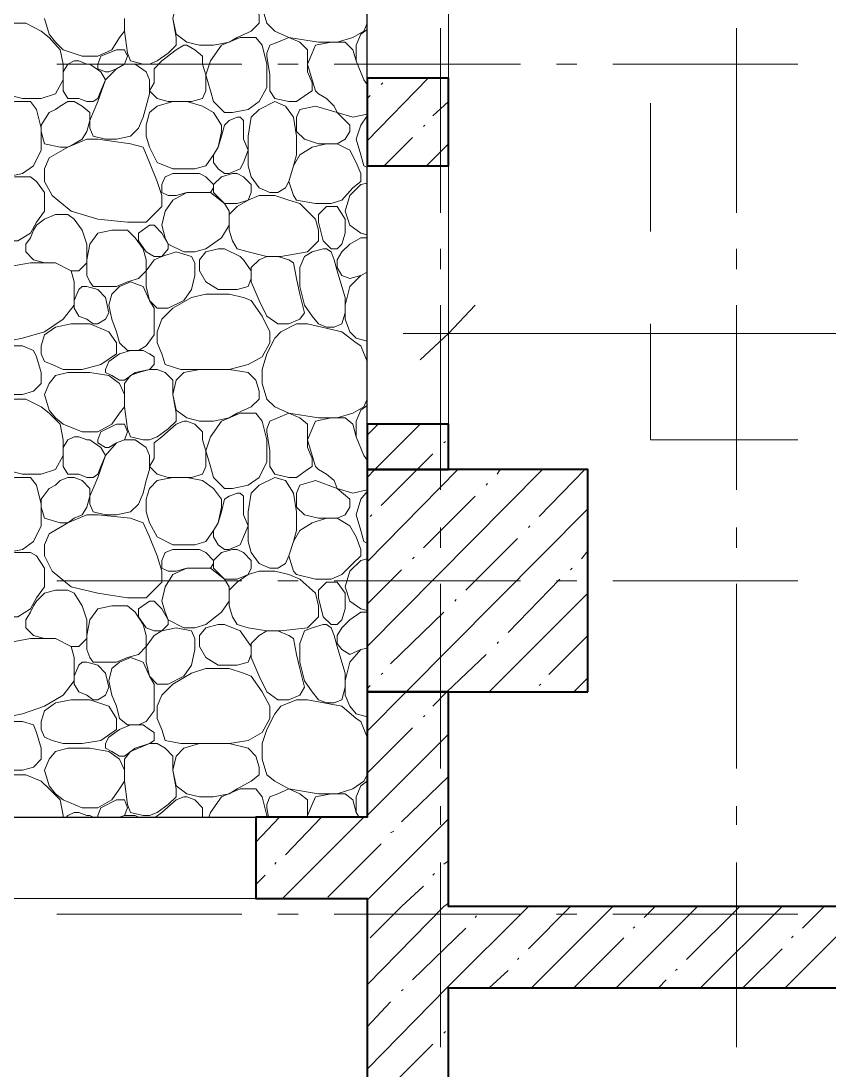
# Model space of a CAD drawing. Header units: millimetres. Extents: x -249154 to 415037, y -45458 to 354837.
# Drawn here: x -188875 to -186689, y 12197 to 15035 of the extents above; entities that cross this region are included whole.
import ezdxf

# ---------------------------------------------------------------- set-up
doc = ezdxf.new("R2010")
doc.units = ezdxf.units.MM

msp = doc.modelspace()

# ---------------------------------------------------------------- linework, layer by layer
at = {"lineweight": 30}
msp.add_lwpolyline([(-189641.5, 12881.3), (-187938.5, 12881.3), (-187938.5, 15579.8), (-189641.5, 15579.8)], close=True, dxfattribs=at)
at = {"lineweight": 9}
for points in [[(-187938.5, 15579.8), (-187718.2, 15579.8), (-187718.2, 14880.8), (-187938.5, 14880.8)], [(-187938.5, 15029.1), (-187947, 15007.9), (-187976.6, 14991), (-188019, 14978.3), (-188069.8, 14978.3), (-188150.3, 14991), (-188188.4, 15007.9), (-188209.6, 15029.1), (-188222.3, 15071.5), (-188222.3, 15109.6), (-188209.6, 15151.9), (-188188.4, 15194.3), (-188171.5, 15211.3), (-188129.1, 15232.4), (-188099.5, 15232.4), (-188006.3, 15211.3), (-187968.2, 15181.6), (-187955.4, 15173.1), (-187938.5, 15130.8)], [(-188311.3, 15109.6), (-188260.5, 15101.1), (-188239.3, 15079.9), (-188230.8, 15050.3), (-188230.8, 15029.1), (-188252, 15007.9), (-188290.1, 14991), (-188311.3, 14978.3), (-188353.7, 14969.8), (-188391.8, 14969.8), (-188425.7, 14978.3), (-188455.3, 14999.4), (-188463.8, 15041.8), (-188455.3, 15079.9), (-188434.1, 15101.1), (-188391.8, 15109.6), (-188332.5, 15109.6)], [(-188811.2, 15041.8), (-188798.5, 14999.4), (-188781.5, 14978.3), (-188760.3, 14957.1), (-188709.5, 14940.1), (-188667.1, 14940.1), (-188629, 14957.1), (-188607.8, 14991), (-188595.1, 15007.9), (-188586.7, 14948.6), (-188578.2, 14927.4), (-188544.3, 14918.9), (-188527.3, 14918.9), (-188506.2, 14927.4), (-188476.5, 14948.6), (-188455.3, 14969.8), (-188455.3, 14978.3), (-188455.3, 14991), (-188463.8, 15041.8)], [(-188595.1, 15007.9), (-188595.1, 15041.8)], [(-187739.4, 14516.5), (-187739.4, 15016.4)], [(-186938.7, 14516.5), (-186938.7, 15016.4)], [(-187938.5, 15012.1), (-187955.4, 14999.4), (-187968.2, 14969.8), (-187968.2, 14927.4), (-187947, 14876.6), (-187938.5, 14863.9)], [(-187968.2, 14927.4), (-187976.6, 14957.1), (-187997.8, 14978.3), (-188035.9, 14978.3), (-188078.3, 14969.8), (-188086.8, 14948.6), (-188099.5, 14918.9), (-188086.8, 14876.6), (-188078.3, 14846.9), (-188069.8, 14838.5), (-188048.6, 14825.7), (-188027.5, 14804.6), (-188019, 14787.6), (-187976.6, 14774.9), (-187938.5, 14783.4)], [(-188777.3, 14918.9), (-188277.4, 14918.9)], [(-188180, 14918.9), (-188124.9, 14918.9)], [(-188027.5, 14918.9), (-187523.3, 14918.9)], [(-187425.9, 14918.9), (-187370.8, 14918.9)], [(-187273.4, 14918.9), (-186773.5, 14918.9)], [(-187938.5, 14711.4), (-187773.3, 14880.8)], [(-187900.4, 14863.9), (-187896.1, 14868.1)], [(-188832.4, 14825.7), (-188870.5, 14825.7)], [(-188340.9, 14694.4), (-188353.7, 14673.2), (-188374.8, 14643.6), (-188404.5, 14635.1), (-188463.8, 14635.1), (-188506.2, 14652.1), (-188527.3, 14694.4), (-188535.8, 14724.1), (-188535.8, 14753.7), (-188527.3, 14787.6), (-188506.2, 14804.6), (-188463.8, 14817.3), (-188425.7, 14817.3), (-188383.3, 14804.6), (-188353.7, 14787.6), (-188332.5, 14753.7), (-188332.5, 14736.8), (-188340.9, 14694.4), (-188332.5, 14724.1), (-188324, 14753.7), (-188311.3, 14766.4), (-188290.1, 14774.9), (-188281.6, 14774.9), (-188273.2, 14766.4), (-188273.2, 14715.6), (-188260.5, 14686), (-188273.2, 14652.1), (-188281.6, 14635.1), (-188311.3, 14622.4), (-188324, 14622.4), (-188340.9, 14635.1), (-188353.7, 14652.1), (-188353.7, 14673.2)], [(-188150.3, 14601.2), (-188158.8, 14584.3), (-188180, 14571.6), (-188201.2, 14571.6), (-188230.8, 14584.3), (-188252, 14613.9), (-188260.5, 14643.6), (-188260.5, 14673.2), (-188260.5, 14724.1), (-188252, 14774.9), (-188230.8, 14796.1), (-188188.4, 14817.3), (-188158.8, 14804.6), (-188137.6, 14774.9), (-188129.1, 14724.1), (-188129.1, 14673.2), (-188137.6, 14643.6)], [(-187938.5, 14825.7), (-187930, 14834.2)], [(-187760.6, 14779.1), (-187718.2, 14817.3)], [(-187171.7, 14813), (-187171.7, 14465.7)], [(-187938.5, 14639.4), (-187947, 14643.6), (-187955.4, 14673.2), (-187968.2, 14715.6), (-187955.4, 14753.7), (-187938.5, 14779.1)], [(-187786, 14749.5), (-187781.8, 14753.7)], [(-188129.1, 14550.4), (-188137.6, 14563.1), (-188150.3, 14601.2), (-188137.6, 14643.6), (-188120.7, 14673.2), (-188086.8, 14694.4), (-188048.6, 14702.9), (-188019, 14702.9), (-187985.1, 14686), (-187968.2, 14652.1), (-187955.4, 14622.4), (-187955.4, 14601.2), (-187976.6, 14584.3), (-188006.3, 14550.4), (-188035.9, 14541.9), (-188078.3, 14541.9), (-188129.1, 14550.4), (-188078.3, 14541.9)], [(-187891.9, 14643.6), (-187815.6, 14719.8)], [(-187777.5, 14643.6), (-187718.2, 14702.9)], [(-188353.7, 14592.8), (-188374.8, 14613.9), (-188391.8, 14622.4), (-188434.1, 14622.4), (-188463.8, 14622.4), (-188485, 14613.9), (-188493.5, 14592.8), (-188493.5, 14571.6), (-188476.5, 14563.1), (-188455.3, 14563.1), (-188425.7, 14571.6), (-188362.1, 14571.6), (-188353.7, 14584.3)], [(-187938.5, 14643.6), (-187718.2, 14643.6), (-187718.2, 13944.6), (-187938.5, 13944.6)], [(-187938.5, 14597), (-187955.4, 14592.8), (-187985.1, 14563.1), (-187997.8, 14520.7), (-187985.1, 14482.6), (-187955.4, 14461.4), (-187938.5, 14457.2)], [(-188696.8, 14368.2), (-188696.8, 14397.9), (-188696.8, 14431.8), (-188709.5, 14469.9), (-188730.7, 14499.6), (-188747.6, 14512.3), (-188781.5, 14512.3), (-188811.2, 14499.6), (-188832.4, 14482.6), (-188840.8, 14469.9), (-188849.3, 14448.7), (-188862, 14431.8), (-188862, 14410.6), (-188840.8, 14389.4), (-188811.2, 14380.9)], [(-188739.2, 14359.8), (-188781.5, 14380.9), (-188849.3, 14380.9), (-188921.3, 14368.2), (-188912.9, 14380.9), (-188900.1, 14397.9), (-188900.1, 14419.1), (-188934, 14440.2), (-188951, 14448.7), (-188972.2, 14448.7), (-189001.8, 14431.8), (-189023, 14410.6), (-189035.7, 14389.4), (-189035.7, 14368.2), (-189023, 14347), (-189001.8, 14338.6), (-188972.2, 14347), (-188921.3, 14368.2)], [(-187938.5, 14448.7), (-187955.4, 14448.7), (-187985.1, 14431.8), (-188006.3, 14410.6), (-188019, 14389.4), (-188019, 14368.2), (-188006.3, 14347), (-187985.1, 14338.6), (-187955.4, 14347), (-187938.5, 14355.5)], [(-187739.4, 14364), (-187739.4, 14419.1)], [(-186938.7, 14364), (-186938.7, 14419.1)], [(-188696.8, 14380.9), (-188718, 14359.8), (-188739.2, 14359.8), (-188730.7, 14330.1), (-188730.7, 14266.6), (-188760.3, 14228.4), (-188811.2, 14194.5), (-188870.5, 14177.6), (-188934, 14164.9), (-188984.9, 14177.6), (-189001.8, 14194.5), (-189014.5, 14228.4), (-189014.5, 14266.6), (-189001.8, 14317.4), (-188972.2, 14347)], [(-188120.7, 14317.4), (-188120.7, 14359.8)], [(-187938.5, 14169.1), (-187968.2, 14177.6), (-187985.1, 14194.5), (-187997.8, 14228.4), (-187997.8, 14266.6), (-187985.1, 14317.4), (-187955.4, 14347)], [(-187718.2, 14300.4), (-187718.2, 14190.3), (-187718.2, 14071.7)], [(-187739.4, 13766.7), (-187739.4, 14266.6)], [(-186938.7, 13766.7), (-186938.7, 14266.6)], [(-187938.5, 14012.4), (-187947, 13991.2), (-187976.6, 13974.2), (-188019, 13961.5), (-188069.8, 13961.5), (-188150.3, 13974.2), (-188188.4, 13991.2), (-188209.6, 14012.4), (-188222.3, 14054.7), (-188222.3, 14092.9), (-188209.6, 14135.2), (-188188.4, 14177.6), (-188171.5, 14194.5), (-188129.1, 14215.7), (-188099.5, 14215.7), (-188006.3, 14194.5), (-187968.2, 14164.9), (-187955.4, 14156.4), (-187938.5, 14114)], [(-187171.7, 14215.7), (-187171.7, 13902.2), (-186773.5, 13902.2)], [(-187841.1, 14190.3), (-180643.5, 14190.3), (-180524.9, 14190.3), (-177800.9, 14190.3), (-177563.7, 14190.3)], [(-188311.3, 14092.9), (-188260.5, 14084.4), (-188239.3, 14063.2), (-188230.8, 14033.6), (-188230.8, 14012.4), (-188252, 13991.2), (-188290.1, 13974.2), (-188311.3, 13961.5), (-188353.7, 13953.1), (-188391.8, 13953.1), (-188425.7, 13961.5), (-188455.3, 13982.7), (-188463.8, 14025.1), (-188455.3, 14063.2), (-188434.1, 14084.4), (-188391.8, 14092.9), (-188332.5, 14092.9)], [(-188595.1, 13991.2), (-188595.1, 14025.1)], [(-187938.5, 13995.4), (-187955.4, 13982.7), (-187968.2, 13953.1), (-187968.2, 13910.7), (-187947, 13859.9), (-187938.5, 13847.2)], [(-187968.2, 13910.7), (-187976.6, 13944.6), (-187997.8, 13961.5), (-188035.9, 13961.5), (-188078.3, 13953.1), (-188086.8, 13931.9), (-188099.5, 13902.2), (-188086.8, 13859.9), (-188078.3, 13830.2), (-188069.8, 13821.7), (-188048.6, 13809), (-188027.5, 13792.1), (-188019, 13770.9), (-187976.6, 13758.2), (-187938.5, 13766.7)], [(-187938.5, 13800.6), (-187917.3, 13821.7), (-187794.5, 13944.6)], [(-187938.5, 13914.9), (-187908.8, 13944.6)], [(-187730.9, 13893.8), (-187726.7, 13898)], [(-187900.4, 13724.3), (-187802.9, 13821.7), (-187760.6, 13864.1)], [(-188832.4, 13809), (-188870.5, 13809)], [(-188340.9, 13677.7), (-188353.7, 13656.5), (-188374.8, 13626.9), (-188404.5, 13618.4), (-188463.8, 13618.4), (-188506.2, 13639.6), (-188527.3, 13677.7), (-188535.8, 13707.4), (-188535.8, 13741.2), (-188527.3, 13770.9), (-188506.2, 13792.1), (-188463.8, 13800.6), (-188425.7, 13800.6), (-188383.3, 13792.1), (-188353.7, 13770.9), (-188332.5, 13741.2), (-188332.5, 13720.1), (-188340.9, 13677.7), (-188332.5, 13707.4), (-188324, 13741.2), (-188311.3, 13749.7), (-188290.1, 13758.2), (-188281.6, 13758.2), (-188273.2, 13749.7), (-188273.2, 13698.9), (-188260.5, 13669.2), (-188273.2, 13639.6), (-188281.6, 13618.4), (-188311.3, 13605.7), (-188324, 13605.7), (-188340.9, 13618.4), (-188353.7, 13639.6), (-188353.7, 13656.5)], [(-188150.3, 13588.7), (-188158.8, 13567.6), (-188180, 13554.8), (-188201.2, 13554.8), (-188230.8, 13567.6), (-188252, 13597.2), (-188260.5, 13626.9), (-188260.5, 13656.5), (-188260.5, 13707.4), (-188252, 13758.2), (-188230.8, 13779.4), (-188188.4, 13800.6), (-188158.8, 13792.1), (-188137.6, 13758.2), (-188129.1, 13707.4), (-188129.1, 13656.5), (-188137.6, 13626.9)], [(-187938.5, 13571.8), (-187692.8, 13821.7)], [(-187938.5, 13343), (-187464, 13821.7)], [(-187586.9, 13809), (-187578.4, 13821.7)], [(-187472.5, 13694.6), (-187349.6, 13821.7)], [(-187616.5, 13779.4), (-187612.3, 13783.6)], [(-187938.5, 13622.6), (-187947, 13626.9), (-187955.4, 13656.5), (-187968.2, 13698.9), (-187955.4, 13741.2), (-187938.5, 13762.4)], [(-187786, 13609.9), (-187646.2, 13749.7)], [(-187938.5, 13114.3), (-187832.6, 13220.2), (-187341.2, 13715.8)], [(-188129.1, 13537.9), (-188137.6, 13546.4), (-188150.3, 13588.7), (-188137.6, 13626.9), (-188120.7, 13656.5), (-188086.8, 13677.7), (-188048.6, 13690.4), (-188019, 13690.4), (-187985.1, 13669.2), (-187968.2, 13639.6), (-187955.4, 13605.7), (-187955.4, 13588.7), (-187976.6, 13567.6), (-188006.3, 13537.9), (-188035.9, 13525.2), (-188078.3, 13525.2), (-188129.1, 13537.9), (-188078.3, 13525.2)], [(-187930, 13694.6), (-187925.8, 13698.9)], [(-187739.4, 13609.9), (-187739.4, 13665)], [(-187502.2, 13665), (-187497.9, 13669.2)], [(-186938.7, 13609.9), (-186938.7, 13665)], [(-187671.6, 13495.5), (-187531.8, 13635.3)], [(-188353.7, 13576), (-188374.8, 13597.2), (-188391.8, 13605.7), (-188434.1, 13605.7), (-188463.8, 13605.7), (-188485, 13597.2), (-188493.5, 13576), (-188493.5, 13554.8), (-188476.5, 13546.4), (-188455.3, 13546.4), (-188425.7, 13554.8), (-188362.1, 13554.8), (-188353.7, 13567.6)], [(-187358.1, 13580.3), (-187341.2, 13601.4)], [(-187938.5, 13580.3), (-187955.4, 13576), (-187985.1, 13546.4), (-187997.8, 13504), (-187985.1, 13465.9), (-187955.4, 13444.7), (-187938.5, 13440.5)], [(-187815.6, 13580.3), (-187811.4, 13584.5)], [(-187938.5, 13457.4), (-187845.3, 13550.6)], [(-187387.8, 13550.6), (-187383.5, 13554.8)], [(-188777.3, 13521), (-188277.4, 13521)], [(-188180, 13521), (-188124.9, 13521)], [(-188027.5, 13521), (-187523.3, 13521)], [(-187739.4, 13012.6), (-187739.4, 13512.5)], [(-187557.2, 13381.2), (-187417.4, 13525.2)], [(-187425.9, 13521), (-187370.8, 13521)], [(-187273.4, 13521), (-186773.5, 13521)], [(-186938.7, 13012.6), (-186938.7, 13512.5)], [(-188696.8, 13351.5), (-188696.8, 13385.4), (-188696.8, 13415), (-188709.5, 13453.2), (-188730.7, 13487.1), (-188747.6, 13495.5), (-188781.5, 13495.5), (-188811.2, 13487.1), (-188832.4, 13465.9), (-188840.8, 13453.2), (-188849.3, 13436.2), (-188862, 13415), (-188862, 13393.9), (-188840.8, 13372.7), (-188811.2, 13364.2)], [(-187608.1, 13220.2), (-187341.2, 13487.1)], [(-187701.3, 13465.9), (-187697, 13470.1)], [(-188739.2, 13343), (-188781.5, 13364.2), (-188849.3, 13364.2), (-188921.3, 13351.5), (-188912.9, 13364.2), (-188900.1, 13385.4), (-188900.1, 13402.3), (-188934, 13423.5), (-188951, 13436.2), (-188972.2, 13436.2), (-189001.8, 13415), (-189023, 13393.9), (-189035.7, 13372.7), (-189035.7, 13351.5), (-189023, 13334.6), (-189001.8, 13321.8), (-188972.2, 13334.6), (-188921.3, 13351.5)], [(-187938.5, 13436.2), (-187955.4, 13436.2), (-187985.1, 13415), (-188006.3, 13393.9), (-188019, 13372.7), (-188019, 13351.5), (-188006.3, 13334.6), (-187985.1, 13321.8), (-187955.4, 13334.6), (-187938.5, 13338.8)], [(-187875, 13296.4), (-187730.9, 13436.2)], [(-187447.1, 13266.8), (-187341.2, 13372.7)], [(-188696.8, 13364.2), (-188718, 13343), (-188739.2, 13343), (-188730.7, 13313.4), (-188730.7, 13249.8), (-188760.3, 13211.7), (-188811.2, 13182), (-188870.5, 13160.9), (-188934, 13148.2), (-188984.9, 13160.9), (-189001.8, 13182), (-189014.5, 13211.7), (-189014.5, 13249.8), (-189001.8, 13300.7), (-188972.2, 13334.6)], [(-188120.7, 13300.7), (-188120.7, 13343)], [(-187586.9, 13351.5), (-187582.6, 13355.7)], [(-187938.5, 13152.4), (-187968.2, 13160.9), (-187985.1, 13182), (-187997.8, 13211.7), (-187997.8, 13249.8), (-187985.1, 13300.7), (-187955.4, 13334.6)], [(-187760.6, 13182), (-187722.4, 13220.2), (-187616.5, 13321.8)], [(-187900.4, 13266.8), (-187896.1, 13271)], [(-187379.3, 13220.2), (-187341.2, 13258.3)], [(-187938.5, 13228.6), (-187930, 13237.1)], [(-187472.5, 13237.1), (-187468.3, 13241.4)], [(-187938.5, 12995.6), (-187947, 12978.7), (-187976.6, 12957.5), (-188019, 12944.8), (-188069.8, 12944.8), (-188150.3, 12957.5), (-188188.4, 12978.7), (-188209.6, 12995.6), (-188222.3, 13038), (-188222.3, 13080.4), (-188209.6, 13118.5), (-188188.4, 13160.9), (-188171.5, 13182), (-188129.1, 13199), (-188099.5, 13199), (-188006.3, 13182), (-187968.2, 13148.2), (-187955.4, 13139.7), (-187938.5, 13097.3)], [(-187786, 13152.4), (-187781.8, 13156.6)], [(-187938.5, 12999.9), (-187815.6, 13122.7)], [(-187938.5, 12885.5), (-187718.2, 13105.8)], [(-188311.3, 13080.4), (-188260.5, 13067.7), (-188239.3, 13046.5), (-188230.8, 13016.8), (-188230.8, 12995.6), (-188252, 12978.7), (-188290.1, 12957.5), (-188311.3, 12944.8), (-188353.7, 12936.3), (-188391.8, 12936.3), (-188425.7, 12944.8), (-188455.3, 12966), (-188463.8, 13008.4), (-188455.3, 13046.5), (-188434.1, 13067.7), (-188391.8, 13080.4), (-188332.5, 13080.4)], [(-188595.1, 12978.7), (-188595.1, 13008.4)], [(-188760.3, 12881.3), (-188760.3, 12885.5), (-188768.8, 12927.9), (-188798.5, 12957.5), (-188819.7, 12978.7), (-188862, 12995.6), (-188912.9, 12995.6), (-188942.5, 12987.2), (-188972.2, 12966), (-188984.9, 12936.3), (-188984.9, 12894), (-188976.4, 12881.3)], [(-187938.5, 12978.7), (-187955.4, 12966), (-187968.2, 12936.3), (-187968.2, 12894), (-187959.7, 12881.3)], [(-187845.3, 12868.6), (-187718.2, 12991.4)], [(-188366.4, 12881.3), (-188362.1, 12894), (-188332.5, 12936.3), (-188281.6, 12957.5), (-188239.3, 12957.5), (-188222.3, 12936.3), (-188209.6, 12885.5), (-188209.6, 12881.3)], [(-188205.4, 12881.3), (-188209.6, 12906.7), (-188209.6, 12915.2), (-188201.2, 12936.3), (-188180, 12944.8), (-188150.3, 12957.5), (-188120.7, 12944.8), (-188099.5, 12927.9), (-188099.5, 12906.7), (-188099.5, 12881.3), (-188099.5, 12885.5), (-188086.8, 12915.2), (-188078.3, 12936.3), (-188035.9, 12944.8), (-187997.8, 12944.8), (-187976.6, 12927.9), (-187968.2, 12894)], [(-188557, 12881.3), (-188565.5, 12885.5), (-188595.1, 12885.5), (-188607.8, 12881.3), (-188595.1, 12885.5), (-188586.7, 12906.7), (-188595.1, 12927.9), (-188616.3, 12927.9), (-188658.7, 12906.7), (-188667.1, 12885.5), (-188667.1, 12881.3)], [(-188383.3, 12881.3), (-188383.3, 12885.5), (-188383.3, 12906.7), (-188404.5, 12927.9), (-188425.7, 12936.3), (-188434.1, 12936.3), (-188455.3, 12927.9), (-188493.5, 12894), (-188510.4, 12881.3)], [(-188751.9, 12881.3), (-188747.6, 12885.5), (-188730.7, 12894), (-188718, 12894), (-188696.8, 12885.5), (-188688.3, 12885.5), (-188679.9, 12881.3)], [(-187739.4, 12860.1), (-187739.4, 12910.9)], [(-186938.7, 12860.1), (-186938.7, 12910.9)], [(-188239.3, 12881.3), (-188239.3, 12661), (-189641.5, 12661), (-189641.5, 12881.3)], [(-188239.3, 12813.5), (-188175.7, 12881.3)], [(-188167.3, 12661), (-187947, 12881.3)], [(-188158.8, 12779.6), (-188061.4, 12881.3)], [(-187938.5, 12656.7), (-187718.2, 12877)], [(-187875, 12838.9), (-187866.5, 12843.1)], [(-188044.4, 12665.2), (-187938.5, 12771.1), (-187900.4, 12809.2)], [(-188188.4, 12754.2), (-188184.2, 12758.4)], [(-187739.4, 12258.5), (-187739.4, 12758.4)], [(-187730.9, 12754.2), (-187718.2, 12762.7)], [(-186938.7, 12258.5), (-186938.7, 12758.4)], [(-188239.3, 12699.1), (-188213.9, 12724.5)], [(-187760.6, 12724.5), (-187756.3, 12728.8)], [(-187930, 12555.1), (-187845.3, 12639.8), (-187786, 12694.9)], [(-187938.5, 12428), (-187730.9, 12639.8), (-187718.2, 12648.3)], [(-187938.5, 12199.2), (-187722.4, 12419.5), (-187502.2, 12639.8)], [(-187616.5, 12639.8), (-187616.5, 12639.8)], [(-187502.2, 12525.4), (-187387.8, 12639.8)], [(-187493.7, 12419.5), (-187273.4, 12639.8)], [(-187264.9, 12419.5), (-187044.6, 12639.8)], [(-187188.7, 12610.1), (-187159, 12639.8)], [(-187074.3, 12495.8), (-186930.2, 12639.8)], [(-187036.2, 12419.5), (-186815.9, 12639.8)], [(-186807.4, 12419.5), (-186587.1, 12639.8)], [(-186760.8, 12580.5), (-186701.5, 12639.8)], [(-188777.3, 12618.6), (-188277.4, 12618.6)], [(-188180, 12618.6), (-188124.9, 12618.6)], [(-188027.5, 12618.6), (-187523.3, 12618.6)], [(-187646.2, 12610.1), (-187642, 12614.4)], [(-187425.9, 12618.6), (-187370.8, 12618.6)], [(-187273.4, 12618.6), (-186773.5, 12618.6)], [(-187815.6, 12440.7), (-187671.6, 12580.5)], [(-187218.3, 12580.5), (-187214.1, 12584.7)], [(-187379.3, 12419.5), (-187243.7, 12555.1)], [(-186790.4, 12555.1), (-186786.2, 12559.3)], [(-186921.8, 12419.5), (-186815.9, 12525.4)], [(-187531.8, 12495.8), (-187527.6, 12500)], [(-187608.1, 12419.5), (-187557.2, 12466.1)], [(-187103.9, 12466.1), (-187099.7, 12470.3)], [(-187150.5, 12419.5), (-187129.4, 12440.7)], [(-187845.3, 12411), (-187841.1, 12415.3)], [(-187938.5, 12313.6), (-187875, 12381.4)], [(-187730.9, 12296.7), (-187726.7, 12300.9)], [(-187900.4, 12127.2), (-187760.6, 12267)]]:
    msp.add_lwpolyline(points, dxfattribs=at)
for points in [[(-188951, 14855.4), (-188921.3, 14838.5), (-188870.5, 14825.7), (-188819.7, 14825.7), (-188781.5, 14838.5), (-188760.3, 14876.6), (-188760.3, 14918.9), (-188768.8, 14957.1), (-188798.5, 14991), (-188819.7, 15007.9), (-188862, 15029.1), (-188912.9, 15029.1), (-188942.5, 15020.6), (-188972.2, 14999.4), (-188984.9, 14969.8), (-188984.9, 14927.4), (-188963.7, 14876.6)], [(-188353.7, 14817.3), (-188362.1, 14846.9), (-188374.8, 14889.3), (-188362.1, 14927.4), (-188332.5, 14969.8), (-188281.6, 14991), (-188239.3, 14991), (-188222.3, 14969.8), (-188209.6, 14918.9), (-188209.6, 14855.4), (-188230.8, 14817.3), (-188260.5, 14796.1), (-188302.8, 14787.6), (-188311.3, 14787.6), (-188324, 14787.6)], [(-188086.8, 14868.1), (-188086.8, 14846.9), (-188099.5, 14838.5), (-188129.1, 14817.3), (-188150.3, 14817.3), (-188188.4, 14825.7), (-188201.2, 14846.9), (-188201.2, 14889.3), (-188209.6, 14940.1), (-188209.6, 14948.6), (-188201.2, 14969.8), (-188180, 14978.3), (-188150.3, 14991), (-188120.7, 14978.3), (-188099.5, 14957.1), (-188099.5, 14940.1), (-188099.5, 14897.8)], [(-188455.3, 14957.1), (-188493.5, 14927.4), (-188514.6, 14906.2), (-188514.6, 14868.1), (-188527.3, 14846.9), (-188506.2, 14825.7), (-188476.5, 14817.3), (-188455.3, 14817.3), (-188413, 14817.3), (-188383.3, 14825.7), (-188374.8, 14846.9), (-188374.8, 14889.3), (-188383.3, 14918.9), (-188383.3, 14940.1), (-188404.5, 14957.1), (-188425.7, 14969.8), (-188434.1, 14969.8)], [(-188595.1, 14918.9), (-188616.3, 14906.2), (-188637.5, 14897.8), (-188646, 14897.8), (-188667.1, 14906.2), (-188667.1, 14918.9), (-188658.7, 14940.1), (-188616.3, 14957.1), (-188595.1, 14957.1), (-188586.7, 14940.1)], [(-188535.8, 14804.6), (-188527.3, 14838.5), (-188527.3, 14876.6), (-188535.8, 14897.8), (-188565.5, 14918.9), (-188595.1, 14918.9), (-188616.3, 14906.2), (-188646, 14876.6), (-188658.7, 14897.8), (-188688.3, 14918.9), (-188696.8, 14918.9), (-188718, 14927.4), (-188730.7, 14927.4), (-188747.6, 14918.9), (-188760.3, 14897.8), (-188760.3, 14876.6), (-188760.3, 14846.9), (-188747.6, 14825.7), (-188718, 14825.7), (-188696.8, 14817.3), (-188688.3, 14817.3), (-188679.9, 14817.3), (-188667.1, 14825.7), (-188658.7, 14846.9), (-188646, 14876.6), (-188667.1, 14817.3), (-188679.9, 14787.6), (-188688.3, 14766.4), (-188688.3, 14745.3), (-188679.9, 14724.1), (-188646, 14715.6), (-188616.3, 14715.6), (-188578.2, 14724.1), (-188557, 14745.3), (-188544.3, 14774.9)], [(-188963.7, 14643.6), (-188972.2, 14673.2), (-188984.9, 14715.6), (-188972.2, 14753.7), (-188942.5, 14796.1), (-188891.7, 14817.3), (-188849.3, 14817.3), (-188832.4, 14796.1), (-188819.7, 14745.3), (-188819.7, 14686), (-188840.8, 14643.6), (-188870.5, 14622.4), (-188912.9, 14613.9), (-188921.3, 14613.9), (-188934, 14613.9)], [(-188730.7, 14702.9), (-188747.6, 14694.4), (-188768.8, 14694.4), (-188811.2, 14702.9), (-188819.7, 14736.8), (-188819.7, 14753.7), (-188798.5, 14787.6), (-188781.5, 14796.1), (-188768.8, 14804.6), (-188747.6, 14817.3), (-188730.7, 14817.3), (-188709.5, 14804.6), (-188688.3, 14787.6), (-188688.3, 14766.4), (-188696.8, 14736.8), (-188709.5, 14715.6)], [(-188019, 14787.6), (-187985.1, 14753.7), (-187985.1, 14736.8), (-187997.8, 14715.6), (-188019, 14702.9), (-188069.8, 14702.9), (-188108, 14715.6), (-188129.1, 14736.8), (-188129.1, 14774.9), (-188120.7, 14796.1), (-188078.3, 14804.6)], [(-188811.2, 14635.1), (-188811.2, 14601.2), (-188790, 14563.1), (-188739.2, 14520.7), (-188667.1, 14499.6), (-188586.7, 14491.1), (-188535.8, 14491.1), (-188493.5, 14533.4), (-188493.5, 14563.1), (-188506.2, 14601.2), (-188527.3, 14652.1), (-188544.3, 14694.4), (-188578.2, 14702.9), (-188667.1, 14715.6), (-188696.8, 14715.6), (-188747.6, 14694.4), (-188798.5, 14664.8)], [(-188290.1, 14622.4), (-188302.8, 14622.4), (-188332.5, 14613.9), (-188353.7, 14592.8), (-188353.7, 14571.6), (-188324, 14541.9), (-188290.1, 14541.9), (-188260.5, 14550.4), (-188252, 14571.6), (-188252, 14592.8), (-188273.2, 14613.9)], [(-188972.2, 14592.8), (-188934, 14601.2), (-188891.7, 14613.9), (-188849.3, 14613.9), (-188832.4, 14601.2), (-188811.2, 14571.6), (-188811.2, 14550.4), (-188811.2, 14520.7), (-188832.4, 14491.1), (-188849.3, 14461.4), (-188883.2, 14440.2), (-188912.9, 14440.2), (-188942.5, 14448.7), (-188972.2, 14461.4), (-189001.8, 14482.6), (-189014.5, 14520.7), (-189001.8, 14563.1)], [(-188476.5, 14431.8), (-188485, 14448.7), (-188493.5, 14482.6), (-188485, 14520.7), (-188463.8, 14550.4), (-188425.7, 14571.6), (-188362.1, 14571.6), (-188324, 14541.9), (-188311.3, 14520.7), (-188311.3, 14482.6), (-188332.5, 14448.7), (-188374.8, 14419.1), (-188404.5, 14410.6), (-188434.1, 14410.6)], [(-188290.1, 14419.1), (-188302.8, 14440.2), (-188311.3, 14469.9), (-188311.3, 14512.3), (-188290.1, 14533.4), (-188260.5, 14550.4), (-188230.8, 14563.1), (-188188.4, 14563.1), (-188150.3, 14550.4), (-188120.7, 14541.9), (-188078.3, 14499.6), (-188069.8, 14469.9), (-188069.8, 14440.2), (-188099.5, 14410.6), (-188171.5, 14397.9), (-188209.6, 14397.9), (-188260.5, 14410.6)], [(-188048.6, 14533.4), (-188069.8, 14512.3), (-188069.8, 14491.1), (-188057.1, 14440.2), (-188035.9, 14419.1), (-188019, 14419.1), (-188006.3, 14431.8), (-187997.8, 14461.4), (-187997.8, 14499.6), (-188019, 14533.4)], [(-188696.8, 14389.4), (-188688.3, 14431.8), (-188667.1, 14461.4), (-188629, 14469.9), (-188586.7, 14469.9), (-188565.5, 14448.7), (-188544.3, 14419.1), (-188535.8, 14389.4), (-188535.8, 14359.8), (-188535.8, 14317.4), (-188527.3, 14279.3), (-188506.2, 14258.1), (-188476.5, 14258.1), (-188434.1, 14279.3), (-188413, 14308.9), (-188404.5, 14347), (-188404.5, 14380.9), (-188413, 14397.9), (-188455.3, 14410.6), (-188493.5, 14397.9), (-188514.6, 14397.9), (-188535.8, 14410.6), (-188557, 14440.2), (-188557, 14461.4), (-188527.3, 14482.6), (-188514.6, 14482.6), (-188493.5, 14461.4), (-188476.5, 14431.8), (-188476.5, 14419.1), (-188493.5, 14397.9), (-188514.6, 14389.4), (-188535.8, 14359.8), (-188557, 14338.6), (-188586.7, 14330.1), (-188616.3, 14317.4), (-188637.5, 14317.4), (-188679.9, 14317.4), (-188688.3, 14330.1), (-188696.8, 14347)], [(-188324, 14419.1), (-188340.9, 14419.1), (-188374.8, 14410.6), (-188391.8, 14389.4), (-188391.8, 14359.8), (-188374.8, 14330.1), (-188340.9, 14308.9), (-188290.1, 14308.9), (-188260.5, 14317.4), (-188252, 14338.6), (-188252, 14359.8), (-188273.2, 14389.4), (-188281.6, 14397.9)], [(-188057.1, 14419.1), (-188048.6, 14419.1), (-188035.9, 14410.6), (-188027.5, 14389.4), (-188019, 14359.8), (-188006.3, 14317.4), (-187997.8, 14287.7), (-187997.8, 14245.4), (-188006.3, 14215.7), (-188027.5, 14207.2), (-188048.6, 14207.2), (-188069.8, 14215.7), (-188086.8, 14236.9), (-188108, 14266.6), (-188120.7, 14317.4), (-188120.7, 14368.2), (-188108, 14397.9), (-188086.8, 14410.6)], [(-188129.1, 14338.6), (-188120.7, 14296.2), (-188108, 14245.4), (-188120.7, 14228.4), (-188150.3, 14215.7), (-188180, 14215.7), (-188209.6, 14236.9), (-188230.8, 14279.3), (-188252, 14330.1), (-188252, 14368.2), (-188230.8, 14389.4), (-188209.6, 14397.9), (-188180, 14397.9), (-188150.3, 14389.4), (-188137.6, 14380.9)], [(-188667.1, 14308.9), (-188696.8, 14317.4), (-188709.5, 14317.4), (-188718, 14308.9), (-188730.7, 14279.3), (-188730.7, 14258.1), (-188718, 14236.9), (-188696.8, 14228.4), (-188679.9, 14215.7), (-188667.1, 14215.7), (-188646, 14228.4), (-188637.5, 14245.4), (-188646, 14287.7)], [(-188527.3, 14279.3), (-188514.6, 14258.1), (-188514.6, 14228.4), (-188514.6, 14186.1), (-188535.8, 14156.4), (-188557, 14143.7), (-188586.7, 14143.7), (-188607.8, 14164.9), (-188616.3, 14194.5), (-188629, 14228.4), (-188637.5, 14266.6), (-188629, 14296.2), (-188607.8, 14317.4), (-188578.2, 14330.1), (-188544.3, 14317.4)], [(-188442.6, 14092.9), (-188485, 14105.6), (-188493.5, 14135.2), (-188506.2, 14164.9), (-188506.2, 14194.5), (-188493.5, 14228.4), (-188463.8, 14258.1), (-188413, 14287.7), (-188374.8, 14296.2), (-188311.3, 14296.2), (-188273.2, 14287.7), (-188252, 14279.3), (-188222.3, 14236.9), (-188201.2, 14194.5), (-188201.2, 14164.9), (-188222.3, 14126.8), (-188260.5, 14105.6), (-188311.3, 14092.9), (-188374.8, 14092.9)], [(-188819.7, 14135.2), (-188811.2, 14114), (-188790, 14105.6), (-188760.3, 14092.9), (-188709.5, 14092.9), (-188658.7, 14105.6), (-188616.3, 14135.2), (-188616.3, 14164.9), (-188637.5, 14194.5), (-188688.3, 14215.7), (-188739.2, 14215.7), (-188781.5, 14207.2), (-188811.2, 14186.1), (-188819.7, 14156.4)], [(-188942.5, 14063.2), (-188934, 14033.6), (-188912.9, 14025.1), (-188870.5, 14025.1), (-188840.8, 14033.6), (-188819.7, 14054.7), (-188819.7, 14084.4), (-188832.4, 14126.8), (-188840.8, 14143.7), (-188870.5, 14156.4), (-188912.9, 14156.4), (-188934, 14143.7), (-188942.5, 14126.8)], [(-188637.5, 14114), (-188646, 14092.9), (-188646, 14084.4), (-188629, 14075.9), (-188607.8, 14063.2), (-188595.1, 14063.2), (-188565.5, 14084.4), (-188527.3, 14092.9), (-188514.6, 14105.6), (-188514.6, 14126.8), (-188527.3, 14135.2), (-188544.3, 14143.7), (-188578.2, 14143.7), (-188607.8, 14135.2)], [(-188688.3, 14084.4), (-188718, 14084.4), (-188747.6, 14084.4), (-188781.5, 14075.9), (-188798.5, 14054.7), (-188811.2, 14025.1), (-188798.5, 13982.7), (-188781.5, 13961.5), (-188760.3, 13944.6), (-188709.5, 13923.4), (-188667.1, 13923.4), (-188629, 13944.6), (-188607.8, 13974.2), (-188595.1, 13991.2), (-188586.7, 13931.9), (-188578.2, 13910.7), (-188544.3, 13902.2), (-188527.3, 13902.2), (-188506.2, 13910.7), (-188476.5, 13931.9), (-188455.3, 13953.1), (-188455.3, 13961.5), (-188455.3, 13974.2), (-188463.8, 14025.1), (-188463.8, 14063.2), (-188485, 14084.4), (-188506.2, 14092.9), (-188527.3, 14092.9), (-188557, 14084.4), (-188578.2, 14075.9), (-188595.1, 14054.7), (-188595.1, 14025.1), (-188607.8, 14054.7), (-188637.5, 14075.9)], [(-188951, 13842.9), (-188921.3, 13821.7), (-188870.5, 13809), (-188819.7, 13809), (-188781.5, 13821.7), (-188760.3, 13859.9), (-188760.3, 13902.2), (-188768.8, 13944.6), (-188798.5, 13974.2), (-188819.7, 13991.2), (-188862, 14012.4), (-188912.9, 14012.4), (-188942.5, 14003.9), (-188972.2, 13982.7), (-188984.9, 13953.1), (-188984.9, 13910.7), (-188963.7, 13859.9)], [(-188353.7, 13800.6), (-188362.1, 13830.2), (-188374.8, 13872.6), (-188362.1, 13910.7), (-188332.5, 13953.1), (-188281.6, 13974.2), (-188239.3, 13974.2), (-188222.3, 13953.1), (-188209.6, 13902.2), (-188209.6, 13842.9), (-188230.8, 13800.6), (-188260.5, 13779.4), (-188302.8, 13770.9), (-188311.3, 13770.9), (-188324, 13770.9)], [(-188086.8, 13851.4), (-188086.8, 13830.2), (-188099.5, 13821.7), (-188129.1, 13800.6), (-188150.3, 13800.6), (-188188.4, 13809), (-188201.2, 13830.2), (-188201.2, 13872.6), (-188209.6, 13923.4), (-188209.6, 13931.9), (-188201.2, 13953.1), (-188180, 13961.5), (-188150.3, 13974.2), (-188120.7, 13961.5), (-188099.5, 13944.6), (-188099.5, 13923.4), (-188099.5, 13881)], [(-188595.1, 13902.2), (-188616.3, 13893.8), (-188637.5, 13881), (-188646, 13881), (-188667.1, 13893.8), (-188667.1, 13902.2), (-188658.7, 13923.4), (-188616.3, 13944.6), (-188595.1, 13944.6), (-188586.7, 13923.4)], [(-188455.3, 13944.6), (-188493.5, 13910.7), (-188514.6, 13893.8), (-188514.6, 13851.4), (-188527.3, 13830.2), (-188506.2, 13809), (-188476.5, 13800.6), (-188455.3, 13800.6), (-188413, 13800.6), (-188383.3, 13809), (-188374.8, 13830.2), (-188374.8, 13872.6), (-188383.3, 13902.2), (-188383.3, 13923.4), (-188404.5, 13944.6), (-188425.7, 13953.1), (-188434.1, 13953.1)], [(-188535.8, 13792.1), (-188527.3, 13821.7), (-188527.3, 13859.9), (-188535.8, 13881), (-188565.5, 13902.2), (-188595.1, 13902.2), (-188616.3, 13893.8), (-188646, 13859.9), (-188658.7, 13881), (-188688.3, 13902.2), (-188696.8, 13902.2), (-188718, 13910.7), (-188730.7, 13910.7), (-188747.6, 13902.2), (-188760.3, 13881), (-188760.3, 13859.9), (-188760.3, 13830.2), (-188747.6, 13809), (-188718, 13809), (-188696.8, 13800.6), (-188688.3, 13800.6), (-188679.9, 13800.6), (-188667.1, 13809), (-188658.7, 13830.2), (-188646, 13859.9), (-188667.1, 13800.6), (-188679.9, 13770.9), (-188688.3, 13749.7), (-188688.3, 13728.5), (-188679.9, 13707.4), (-188646, 13698.9), (-188616.3, 13698.9), (-188578.2, 13707.4), (-188557, 13728.5), (-188544.3, 13758.2)], [(-188963.7, 13626.9), (-188972.2, 13656.5), (-188984.9, 13698.9), (-188972.2, 13741.2), (-188942.5, 13779.4), (-188891.7, 13800.6), (-188849.3, 13800.6), (-188832.4, 13779.4), (-188819.7, 13728.5), (-188819.7, 13669.2), (-188840.8, 13626.9), (-188870.5, 13605.7), (-188912.9, 13597.2), (-188921.3, 13597.2), (-188934, 13597.2)], [(-188730.7, 13690.4), (-188747.6, 13677.7), (-188768.8, 13677.7), (-188811.2, 13690.4), (-188819.7, 13720.1), (-188819.7, 13741.2), (-188798.5, 13770.9), (-188781.5, 13779.4), (-188768.8, 13792.1), (-188747.6, 13800.6), (-188730.7, 13800.6), (-188709.5, 13792.1), (-188688.3, 13770.9), (-188688.3, 13749.7), (-188696.8, 13720.1), (-188709.5, 13698.9)], [(-188019, 13770.9), (-187985.1, 13741.2), (-187985.1, 13720.1), (-187997.8, 13698.9), (-188019, 13690.4), (-188069.8, 13690.4), (-188108, 13698.9), (-188129.1, 13720.1), (-188129.1, 13758.2), (-188120.7, 13779.4), (-188078.3, 13792.1)], [(-188811.2, 13618.4), (-188811.2, 13588.7), (-188790, 13546.4), (-188739.2, 13504), (-188667.1, 13487.1), (-188586.7, 13474.4), (-188535.8, 13474.4), (-188493.5, 13516.7), (-188493.5, 13546.4), (-188506.2, 13588.7), (-188527.3, 13639.6), (-188544.3, 13677.7), (-188578.2, 13690.4), (-188667.1, 13698.9), (-188696.8, 13698.9), (-188747.6, 13677.7), (-188798.5, 13648)], [(-188972.2, 13576), (-188934, 13588.7), (-188891.7, 13597.2), (-188849.3, 13597.2), (-188832.4, 13588.7), (-188811.2, 13554.8), (-188811.2, 13537.9), (-188811.2, 13504), (-188832.4, 13474.4), (-188849.3, 13444.7), (-188883.2, 13423.5), (-188912.9, 13423.5), (-188942.5, 13436.2), (-188972.2, 13444.7), (-189001.8, 13465.9), (-189014.5, 13504), (-189001.8, 13546.4)], [(-188290.1, 13605.7), (-188302.8, 13605.7), (-188332.5, 13597.2), (-188353.7, 13576), (-188353.7, 13554.8), (-188324, 13525.2), (-188290.1, 13525.2), (-188260.5, 13537.9), (-188252, 13554.8), (-188252, 13576), (-188273.2, 13597.2)], [(-188476.5, 13415), (-188485, 13436.2), (-188493.5, 13465.9), (-188485, 13504), (-188463.8, 13537.9), (-188425.7, 13554.8), (-188362.1, 13554.8), (-188324, 13525.2), (-188311.3, 13504), (-188311.3, 13465.9), (-188332.5, 13436.2), (-188374.8, 13402.3), (-188404.5, 13393.9), (-188434.1, 13393.9)], [(-188290.1, 13402.3), (-188302.8, 13423.5), (-188311.3, 13453.2), (-188311.3, 13495.5), (-188290.1, 13516.7), (-188260.5, 13537.9), (-188230.8, 13546.4), (-188188.4, 13546.4), (-188150.3, 13537.9), (-188120.7, 13525.2), (-188078.3, 13487.1), (-188069.8, 13453.2), (-188069.8, 13423.5), (-188099.5, 13393.9), (-188171.5, 13385.4), (-188209.6, 13385.4), (-188260.5, 13393.9)], [(-188048.6, 13516.7), (-188069.8, 13495.5), (-188069.8, 13474.4), (-188057.1, 13423.5), (-188035.9, 13402.3), (-188019, 13402.3), (-188006.3, 13415), (-187997.8, 13444.7), (-187997.8, 13487.1), (-188019, 13516.7)], [(-188696.8, 13372.7), (-188688.3, 13415), (-188667.1, 13444.7), (-188629, 13453.2), (-188586.7, 13453.2), (-188565.5, 13436.2), (-188544.3, 13402.3), (-188535.8, 13372.7), (-188535.8, 13343), (-188535.8, 13300.7), (-188527.3, 13262.5), (-188506.2, 13241.4), (-188476.5, 13241.4), (-188434.1, 13262.5), (-188413, 13292.2), (-188404.5, 13334.6), (-188404.5, 13364.2), (-188413, 13385.4), (-188455.3, 13393.9), (-188493.5, 13385.4), (-188514.6, 13385.4), (-188535.8, 13393.9), (-188557, 13423.5), (-188557, 13444.7), (-188527.3, 13465.9), (-188514.6, 13465.9), (-188493.5, 13444.7), (-188476.5, 13415), (-188476.5, 13402.3), (-188493.5, 13385.4), (-188514.6, 13372.7), (-188535.8, 13343), (-188557, 13321.8), (-188586.7, 13313.4), (-188616.3, 13300.7), (-188637.5, 13300.7), (-188679.9, 13300.7), (-188688.3, 13313.4), (-188696.8, 13334.6)], [(-188324, 13402.3), (-188340.9, 13402.3), (-188374.8, 13393.9), (-188391.8, 13372.7), (-188391.8, 13343), (-188374.8, 13313.4), (-188340.9, 13292.2), (-188290.1, 13292.2), (-188260.5, 13300.7), (-188252, 13321.8), (-188252, 13343), (-188273.2, 13372.7), (-188281.6, 13385.4)], [(-188057.1, 13402.3), (-188048.6, 13402.3), (-188035.9, 13393.9), (-188027.5, 13372.7), (-188019, 13343), (-188006.3, 13300.7), (-187997.8, 13271), (-187997.8, 13232.9), (-188006.3, 13199), (-188027.5, 13190.5), (-188048.6, 13190.5), (-188069.8, 13199), (-188086.8, 13220.2), (-188108, 13249.8), (-188120.7, 13300.7), (-188120.7, 13351.5), (-188108, 13385.4), (-188086.8, 13393.9)], [(-188129.1, 13321.8), (-188120.7, 13283.7), (-188108, 13232.9), (-188120.7, 13211.7), (-188150.3, 13199), (-188180, 13199), (-188209.6, 13220.2), (-188230.8, 13262.5), (-188252, 13313.4), (-188252, 13351.5), (-188230.8, 13372.7), (-188209.6, 13385.4), (-188180, 13385.4), (-188150.3, 13372.7), (-188137.6, 13364.2)], [(-188527.3, 13262.5), (-188514.6, 13241.4), (-188514.6, 13211.7), (-188514.6, 13169.3), (-188535.8, 13139.7), (-188557, 13131.2), (-188586.7, 13131.2), (-188607.8, 13148.2), (-188616.3, 13182), (-188629, 13211.7), (-188637.5, 13249.8), (-188629, 13283.7), (-188607.8, 13300.7), (-188578.2, 13313.4), (-188544.3, 13300.7)], [(-188667.1, 13292.2), (-188696.8, 13300.7), (-188709.5, 13300.7), (-188718, 13292.2), (-188730.7, 13262.5), (-188730.7, 13241.4), (-188718, 13220.2), (-188696.8, 13211.7), (-188679.9, 13199), (-188667.1, 13199), (-188646, 13211.7), (-188637.5, 13232.9), (-188646, 13271)], [(-188442.6, 13080.4), (-188485, 13088.8), (-188493.5, 13118.5), (-188506.2, 13148.2), (-188506.2, 13182), (-188493.5, 13211.7), (-188463.8, 13241.4), (-188413, 13271), (-188374.8, 13283.7), (-188311.3, 13283.7), (-188273.2, 13271), (-188252, 13262.5), (-188222.3, 13220.2), (-188201.2, 13182), (-188201.2, 13148.2), (-188222.3, 13110), (-188260.5, 13088.8), (-188311.3, 13080.4), (-188374.8, 13080.4)], [(-188819.7, 13118.5), (-188811.2, 13097.3), (-188790, 13088.8), (-188760.3, 13080.4), (-188709.5, 13080.4), (-188658.7, 13088.8), (-188616.3, 13118.5), (-188616.3, 13148.2), (-188637.5, 13182), (-188688.3, 13199), (-188739.2, 13199), (-188781.5, 13190.5), (-188811.2, 13169.3), (-188819.7, 13139.7)], [(-188942.5, 13046.5), (-188934, 13016.8), (-188912.9, 13008.4), (-188870.5, 13008.4), (-188840.8, 13016.8), (-188819.7, 13038), (-188819.7, 13067.7), (-188832.4, 13110), (-188840.8, 13131.2), (-188870.5, 13139.7), (-188912.9, 13139.7), (-188934, 13131.2), (-188942.5, 13110)], [(-188637.5, 13097.3), (-188646, 13080.4), (-188646, 13067.7), (-188629, 13059.2), (-188607.8, 13046.5), (-188595.1, 13046.5), (-188565.5, 13067.7), (-188527.3, 13080.4), (-188514.6, 13088.8), (-188514.6, 13110), (-188527.3, 13118.5), (-188544.3, 13131.2), (-188578.2, 13131.2), (-188607.8, 13118.5)], [(-188688.3, 13067.7), (-188718, 13067.7), (-188747.6, 13067.7), (-188781.5, 13059.2), (-188798.5, 13038), (-188811.2, 13008.4), (-188798.5, 12966), (-188781.5, 12944.8), (-188760.3, 12927.9), (-188709.5, 12906.7), (-188667.1, 12906.7), (-188629, 12927.9), (-188607.8, 12957.5), (-188595.1, 12978.7), (-188586.7, 12915.2), (-188578.2, 12894), (-188544.3, 12885.5), (-188527.3, 12885.5), (-188506.2, 12894), (-188476.5, 12915.2), (-188455.3, 12936.3), (-188455.3, 12944.8), (-188455.3, 12957.5), (-188463.8, 13008.4), (-188463.8, 13046.5), (-188485, 13067.7), (-188506.2, 13080.4), (-188527.3, 13080.4), (-188557, 13067.7), (-188578.2, 13059.2), (-188595.1, 13038), (-188595.1, 13008.4), (-188607.8, 13038), (-188637.5, 13059.2)]]:
    msp.add_lwpolyline(points, close=True, dxfattribs=at)
at = {"lineweight": 40}
for points in [[(-187938.5, 14880.8), (-187938.5, 14643.6), (-187718.2, 14643.6), (-187718.2, 14880.8)], [(-187938.5, 13944.6), (-187938.5, 13821.7), (-187718.2, 13821.7), (-187718.2, 13944.6)], [(-187341.2, 13220.2), (-187341.2, 13821.7), (-187938.5, 13821.7), (-187938.5, 13220.2)]]:
    msp.add_lwpolyline(points, close=True, dxfattribs=at)
at = {"lineweight": 18}
msp.add_lwpolyline([(-187646.2, 14266.6), (-187718.2, 14190.3), (-187794.5, 14118.3)], dxfattribs=at)
at = {"lineweight": 40}
msp.add_lwpolyline([(-184189.3, 12538.1), (-184189.3, 12639.8), (-187718.2, 12639.8), (-187718.2, 13220.2), (-187938.5, 13220.2), (-187938.5, 12881.3), (-188239.3, 12881.3), (-188239.3, 12661), (-187938.5, 12661), (-187938.5, 12639.8), (-187938.5, 12419.5), (-187938.5, 11750.2), (-187718.2, 11750.2), (-187718.2, 12419.5), (-184189.3, 12419.5)], dxfattribs=at)

doc.saveas('drawing.dxf')
